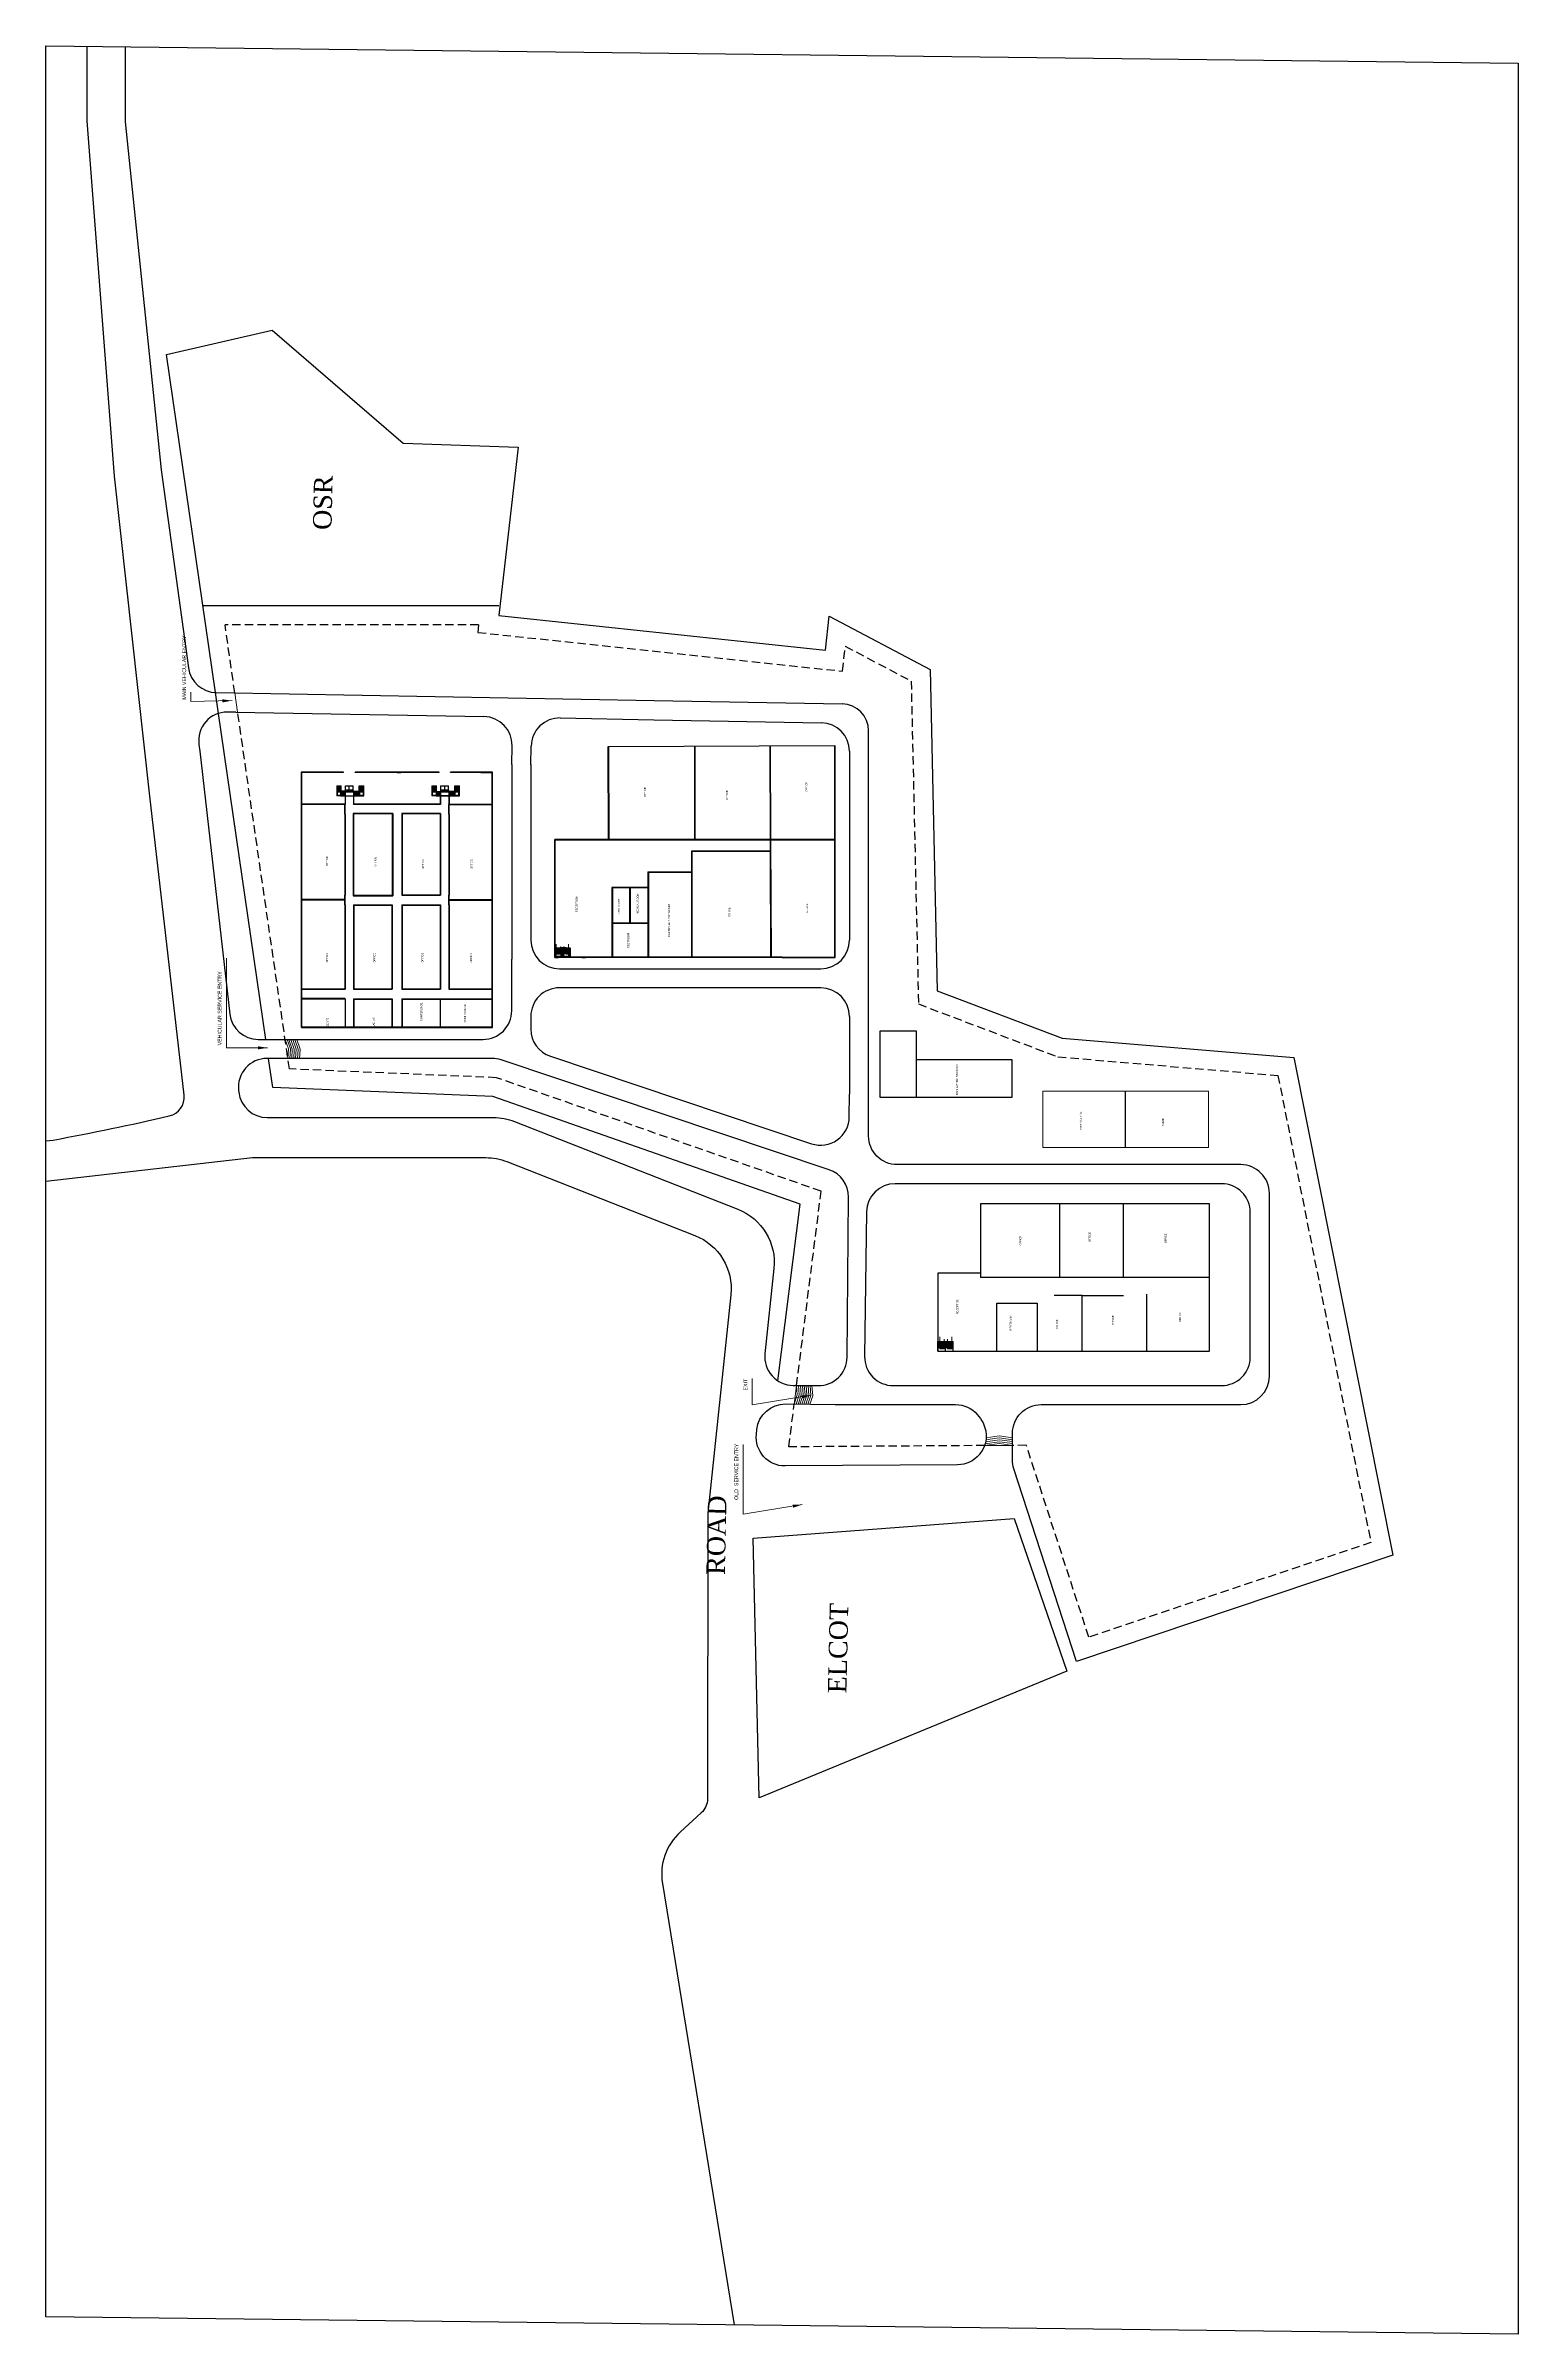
# Model space of a CAD drawing. Header units: metres. Extents: x -13 to 19722, y -15306 to 10704.
# Drawn here: x 18663 to 19435, y -11544 to -10344 of the extents above; entities that cross this region are included whole.
import ezdxf

# ---------------------------------------------------------------- set-up
doc = ezdxf.new("R2010")
doc.units = ezdxf.units.M
doc.header["$LTSCALE"] = 35
doc.header["$MEASUREMENT"] = 0
doc.linetypes.add('HIDDEN2', pattern=[0.1875, 0.125, -0.0625])
doc.layers.get('0').update_dxf_attribs({"linetype": 'CONTINUOUS'})
for name, color, linetype in [('brop', 252, 'CONTINUOUS'), ('hidden 1', 154, 'HIDDEN2'), ('text-1', 146, 'CONTINUOUS'), ('wall', 30, 'CONTINUOUS')]:
    doc.layers.add(name, color=color, linetype=linetype)
for name, color, linetype, lineweight in [('ELEVATION-1', 150, 'CONTINUOUS', 25), ('LEADER TEXT', 146, 'CONTINUOUS', 20), ('WALL-1', 30, 'CONTINUOUS', 30)]:
    doc.layers.add(name, color=color, linetype=linetype, lineweight=lineweight)
doc.styles.add('EURO', font='eurr____.ttf')
doc.styles.get("Standard").update_dxf_attribs({"font": 'times.ttf', "height": 8})
doc.dimstyles.new('Copy of S1', dxfattribs={"dimtxt": 6, "dimasz": 5, "dimexe": 4.001, "dimexo": 0.3, "dimgap": 2.5, "dimtad": 1, "dimdec": 0, "dimzin": 0, "dimdsep": 46, "dimlunit": 3, "dimtxsty": 'EURO', "dimblk": 'ARCHTICK', "dimcen": 0.09, "dimclrd": 166, "dimclre": 256, "dimclrt": 152, "dimadec": 0, "dimazin": 0, "dimtfac": 1, "dimtdec": 0, "dimtofl": 0, "dimtmove": 0, "dimatfit": 3, "dimfxl": 1, "dimfxlon": 1, "dimtolj": 1, "dimtzin": 0, "dimlwd": -1, "dimlwe": -1, "dimarcsym": 0})

# ---------------------------------------------------------------- blocks, each defined once
blk = doc.blocks.new('_ArchTick')
at = {"color": 0, "linetype": 'ByBlock', "const_width": 0.15}
blk.add_lwpolyline([(-0.5, -0.5), (0.5, 0.5)], dxfattribs=at)

msp = doc.modelspace()

# ---------------------------------------------------------------- linework, layer by layer
at = {"ltscale": 5}
for p, q in [((18753.9484, -10694.2283), (18752.36462, -10683.30944)), ((18932.05771, -10820.14036), (18932.05771, -10817.14036)), ((18932.28771, -10820.14036), (18932.28771, -10817.14036)), ((19100.51506, -10860.54246), (19119.50733, -10860.54246)), ((19100.51506, -10895.54246), (19100.51506, -10860.54246)), ((19119.50733, -10860.54246), (19119.50733, -10875.54246)), ((19119.50733, -10875.54246), (19169.50733, -10875.54246)), ((19119.50733, -10875.54246), (19119.50733, -10895.54246)), ((19169.50733, -10875.54246), (19169.50733, -10895.54246)), ((19169.50733, -10895.54246), (19100.51506, -10895.54246))]:
    msp.add_line(p, q, dxfattribs=at)
msp.add_lwpolyline([(18663.4324, -11534.42887), (18663.4324, -10344.38579), (19434.88406, -10353.53238), (19434.88406, -11543.57545)], close=True)
at = {"layer": 'brop'}
for p, q in [((18762.9685, -10693.51095), (18893.02393, -10695.90329)), ((18933.01717, -10696.63896), (18981.98146, -10697.53965)), ((18982.16339, -10687.5413), (19080.7656, -10689.30617)), ((18981.98443, -10697.5397), (19069.7835, -10699.1112)), ((18907.56494, -10720.99376), (18907.74552, -10711.17663)), ((18917.56325, -10721.17767), (18917.74383, -10711.36055)), ((19084.51506, -10714.1088), (19084.51506, -10813.04246)), ((18907.56409, -10721.08571), (18907.56409, -10823.04246)), ((18917.56409, -10721.08571), (18917.56409, -10813.04246)), ((18932.56409, -10828.04246), (19069.51506, -10828.04246)), ((19084.51506, -10853.04246), (19084.51506, -10893.7108))]:
    msp.add_line(p, q, dxfattribs=at)
for points in [[(18663.4324, -10918.27087), (18667.33273, -10917.82551, 0.0103628088), (18728.16322, -10905.17365, 0.3817505017), (18735.85992, -10894.29298), (18717.96474, -10737.5733), (18699.42917, -10570.00128), (18685.07167, -10383.7046), (18685.07167, -10344.87948)], [(18705.07167, -10344.87948), (18705.07167, -10384.25396), (18723.9296, -10566.65511), (18738.15744, -10670.36247, 0.3695858916), (18752.74237, -10683.32115), (18982.16538, -10687.54134)], [(18752.36462, -10683.30944), (18726.678, -10506.22141), (18782.06651, -10493.35912), (18850.61338, -10552.61607), (18911.00723, -10554.71692), (18900.85633, -10642.90116), (19071.95204, -10661.08867), (19073.85221, -10643.21317), (19126.71349, -10671.2139), (19130.49834, -10839.54988), (19195.948, -10864.35669), (19317.3594, -10874.63082), (19369.24238, -11135.35816), (19203.53472, -11190.97935), (19170.6576, -11090.08059, -0.078911646), (19169.91958, -11085.43343), (19169.91958, -11071.46268, -0.4142135624), (19184.91958, -11056.46268), (19289.50733, -11056.46268)], [(18762.9685, -10693.51095), (18758.53162, -10693.51095, 0.4547347458), (18743.67082, -10710.54974), (18744.15652, -10714.08999), (18759.8768, -10851.76272, 0.3812922388), (18774.77996, -10865.06099), (18892.56409, -10865.06099, 0.4142135624), (18907.56409, -10850.06099), (18907.56409, -10823.04246)], [(19304.50733, -11041.46268), (19304.50733, -10945.69862, 0.4142135624), (19289.50733, -10930.69862), (19109.51506, -10930.69862, -0.4142135624), (19094.51506, -10915.69862), (19094.51506, -10703.30393)], [(19069.51506, -10838.04246), (18932.56409, -10838.04246, 0.4142135624), (18917.56409, -10853.04246), (18917.56409, -10859.70355, 0.3224479561), (18927.80136, -10873.92735), (19064.6465, -10919.74898, 0.5095388273), (19084.40864, -10905.65878), (19084.51506, -10893.7108)], [(18897.24783, -10875.06099), (18779.3474, -10875.06099, 0.4479195234), (18764.44424, -10891.76272), (18764.55549, -10892.737, 0.3812922388), (18779.45865, -10906.03527), (18898.01619, -10906.03527, -0.0938106159), (18908.98057, -10908.11069), (19026.07153, -10954.08555, -0.3376147957), (19044.93958, -10985.17663), (19040.20281, -11029.80308, 0.4428702952), (19054.98542, -11046.38573), (19068.15353, -11046.50302, 0.4142135624), (19083.28654, -11031.63722), (19084.03403, -10947.71619, 0.3249079545), (19073.79736, -10933.35879), (18902.01057, -10875.83719)], [(18663.4324, -10939.40733), (18771.78251, -10927.03527), (18894.04117, -10927.03527, -0.0938106159), (18905.00554, -10929.11069), (19003.49962, -10967.78363, -0.3376147957), (19022.36766, -10998.87471), (19010.22575, -11113.26704), (19010.13365, -11262.98794, -0.2109139739), (19006.86701, -11270.37516), (18995.91192, -11280.35229, 0.2535249064), (18986.5004, -11307.34419), (19024.09586, -11538.70501)], [(19077.06031, -11056.46268), (19140.13881, -11056.46268, -0.216785949), (19151.44684, -11061.6073, -0.060231174), (19154.47013, -11066.05933, -0.2954602338), (19152.86933, -11082.28486, -0.0066854987), (19152.56219, -11082.65983, -0.2196109218), (19141.18258, -11088.0002), (19050.73666, -11088.58118, -0.4474623699), (19035.7241, -11071.99824), (19035.98826, -11069.50951, -0.3876473375), (19051.11746, -11056.09427), (19077.06031, -11056.46268, 0.007100116), (19077.48629, -11056.46268, -0.007100116)]]:
    msp.add_lwpolyline(points, format="xyb", dxfattribs=at)
msp.add_lwpolyline([(19279.50733, -10940.69862), (19108.49428, -10940.69862, 0.4100605699), (19093.49579, -10955.48563), (19092.41987, -11031.24969, 0.4183787864), (19107.41835, -11046.46268), (19279.50733, -11046.46268, 0.4142135624), (19294.50733, -11031.46268), (19294.50733, -10955.69862, 0.4142135624)], format="xyb", close=True, dxfattribs=at)
for centre, radius, start, end in [((18892.74806, -10710.90075, 0), 15, 358.94617556, 88.94617556), ((18932.74129, -10711.63642, 0), 15, 88.94617556, 178.94617556), ((19080.51506, -10703.30393), 14, 0, 88.97457988), ((19069.51506, -10714.1088), 15, 0, 88.97457988), ((18932.56409, -10813.04246), 15, 180, 270), ((19069.51506, -10813.04246), 15, 270, 0), ((19069.51506, -10853.04246), 15, 0, 90), ((18897.24783, -10890.06099), 15, 71.48724139, 90), ((19289.50733, -11041.46268), 15, 270, 0)]:
    msp.add_arc(centre, radius, start, end, dxfattribs=at)
at = {"layer": 'ELEVATION-1', "ltscale": 5}
for p, q in [((18820.45285, -10732.27005), (18824.45285, -10732.27005)), ((18820.45285, -10735.27005), (18820.45285, -10732.27005)), ((18822.45285, -10735.27005), (18822.45285, -10732.27005)), ((18824.45285, -10735.27005), (18824.45285, -10732.27005)), ((18870.45285, -10735.27005), (18870.45285, -10732.27005)), ((18870.45285, -10732.27005), (18874.45285, -10732.27005)), ((18872.45285, -10735.27005), (18872.45285, -10732.27005)), ((18874.45285, -10735.27005), (18874.45285, -10732.27005)), ((18817.89133, -10737.50005), (18815.89133, -10737.50005)), ((18824.91437, -10735.27005), (18816.12133, -10735.27005)), ((18817.89133, -10737.27005), (18816.12133, -10737.27005)), ((18817.89133, -10735.27005), (18817.89133, -10737.27005)), ((18817.89133, -10737.27005), (18820.29133, -10737.27005)), ((18817.89133, -10737.50005), (18830.14437, -10737.50005)), ((18820.45285, -10735.04005), (18818.12133, -10735.04005)), ((18818.19133, -10735.27005), (18818.19133, -10737.27005)), ((18818.49133, -10735.27005), (18818.49133, -10737.27005)), ((18818.79133, -10735.27005), (18818.79133, -10737.27005)), ((18819.09133, -10735.27005), (18819.09133, -10737.27005)), ((18819.39133, -10735.27005), (18819.39133, -10737.27005)), ((18819.69133, -10735.27005), (18819.69133, -10737.27005)), ((18819.99133, -10735.27005), (18819.99133, -10737.27005)), ((18820.29133, -10735.27005), (18820.29133, -10737.27005)), ((18820.29133, -10735.27005), (18824.61437, -10735.27005)), ((18820.45285, -10735.27005), (18822.45285, -10734.27005)), ((18820.45285, -10734.27005), (18824.45285, -10734.27005)), ((18822.45285, -10735.27005), (18820.45285, -10734.27005)), ((18822.45285, -10735.27005), (18824.45285, -10734.27005)), ((18824.45285, -10735.27005), (18822.45285, -10734.27005)), ((18824.91437, -10735.04005), (18824.45285, -10735.04005)), ((18824.61437, -10735.27005), (18824.61437, -10737.27005)), ((18824.61437, -10737.27005), (18829.91437, -10737.27005)), ((18824.91437, -10735.04005), (18827.68437, -10735.04005)), ((18824.91437, -10737.27005), (18824.91437, -10735.27005)), ((18824.91437, -10735.27005), (18827.91437, -10735.27005)), ((18825.21437, -10737.27005), (18825.21437, -10735.27005)), ((18825.51437, -10737.27005), (18825.51437, -10735.27005)), ((18825.81437, -10737.27005), (18825.81437, -10735.27005)), ((18826.11437, -10737.27005), (18826.11437, -10735.27005)), ((18826.41437, -10737.27005), (18826.41437, -10735.27005)), ((18826.71437, -10737.27005), (18826.71437, -10735.27005)), ((18827.01437, -10737.27005), (18827.01437, -10735.27005)), ((18827.31437, -10737.27005), (18827.31437, -10735.27005)), ((18827.61437, -10737.27005), (18827.61437, -10735.27005)), ((18827.91437, -10737.27005), (18827.91437, -10735.27005)), ((18829.91437, -10737.27005), (18827.91437, -10737.27005)), ((18867.89133, -10737.50005), (18865.66133, -10737.50005)), ((18874.91437, -10735.27005), (18865.89133, -10735.27005)), ((18867.89133, -10737.27005), (18865.89133, -10737.27005)), ((18867.89133, -10735.27005), (18867.89133, -10737.27005)), ((18867.89133, -10737.27005), (18879.91437, -10737.27005)), ((18867.89133, -10737.50005), (18870.06133, -10737.50005)), ((18868.19133, -10735.27005), (18868.19133, -10737.27005)), ((18868.49133, -10735.27005), (18868.49133, -10737.27005)), ((18868.79133, -10735.27005), (18868.79133, -10737.27005)), ((18869.09133, -10735.27005), (18869.09133, -10737.27005)), ((18869.39133, -10735.27005), (18869.39133, -10737.27005)), ((18869.62133, -10735.27005), (18869.62133, -10737.27005)), ((18869.69133, -10735.27005), (18869.69133, -10737.27005)), ((18869.99133, -10735.27005), (18869.99133, -10737.27005)), ((18870.29133, -10735.27005), (18870.29133, -10737.27005)), ((18870.29133, -10735.27005), (18874.61437, -10735.27005)), ((18870.29133, -10737.50005), (18874.61437, -10737.50005)), ((18870.45285, -10734.27005), (18874.45285, -10734.27005)), ((18872.45285, -10735.27005), (18870.45285, -10734.27005)), ((18870.45285, -10735.27005), (18872.45285, -10734.27005)), ((18873.45285, -10734.77005), (18872.45285, -10734.27005)), ((18872.45285, -10735.27005), (18874.45285, -10734.27005)), ((18874.45285, -10735.27005), (18873.45285, -10734.77005)), ((18874.91437, -10735.04005), (18874.45285, -10735.04005)), ((18874.61437, -10735.27005), (18874.61437, -10737.27005)), ((18874.84437, -10737.50005), (18880.14437, -10737.50005)), ((18874.91437, -10735.04005), (18877.68437, -10735.04005)), ((18874.91437, -10737.27005), (18874.91437, -10735.27005)), ((18874.91437, -10735.27005), (18877.91437, -10735.27005)), ((18875.21437, -10737.27005), (18875.21437, -10735.27005)), ((18875.51437, -10737.27005), (18875.51437, -10735.27005)), ((18875.81437, -10737.27005), (18875.81437, -10735.27005)), ((18876.11437, -10737.27005), (18876.11437, -10735.27005)), ((18876.41437, -10737.27005), (18876.41437, -10735.27005)), ((18876.71437, -10737.27005), (18876.71437, -10735.27005)), ((18877.01437, -10737.27005), (18877.01437, -10735.27005)), ((18877.31437, -10737.27005), (18877.31437, -10735.27005)), ((18877.61437, -10737.27005), (18877.61437, -10735.27005)), ((18877.91437, -10737.27005), (18877.91437, -10735.27005)), ((18879.91437, -10737.27005), (18877.91437, -10737.27005)), ((18932.05771, -10817.14036), (18934.05771, -10817.14036)), ((18932.05771, -10817.44036), (18934.05771, -10817.44036)), ((18932.05771, -10817.74036), (18934.05771, -10817.74036)), ((18932.05771, -10818.04036), (18934.05771, -10818.04036)), ((18932.05771, -10818.34036), (18934.05771, -10818.34036)), ((18932.05771, -10818.64036), (18934.05771, -10818.64036)), ((18932.05771, -10818.94036), (18934.05771, -10818.94036)), ((18932.05771, -10819.24036), (18934.05771, -10819.24036)), ((18932.05771, -10819.54036), (18934.05771, -10819.54036)), ((18932.05771, -10819.84036), (18934.05771, -10819.84036)), ((18932.05771, -10820.14036), (18934.05771, -10820.14036)), ((18936.05771, -10817.14036), (18934.05771, -10817.14036)), ((18936.05771, -10817.44036), (18934.05771, -10817.44036)), ((18936.05771, -10817.74036), (18934.05771, -10817.74036)), ((18936.05771, -10818.04036), (18934.05771, -10818.04036)), ((18936.05771, -10818.34036), (18934.05771, -10818.34036)), ((18936.05771, -10818.64036), (18934.05771, -10818.64036)), ((18936.05771, -10818.94036), (18934.05771, -10818.94036)), ((18936.05771, -10819.24036), (18934.05771, -10819.24036)), ((18936.05771, -10819.54036), (18934.05771, -10819.54036)), ((18936.05771, -10819.84036), (18934.05771, -10819.84036)), ((18936.05771, -10820.14036), (18934.05771, -10820.14036))]:
    msp.add_line(p, q, dxfattribs=at)
at = {"layer": 'hidden 1'}
msp.add_line((18890.21475, -10647.90116), (18757.3333, -10647.90116), dxfattribs=at)
for points in [[(18762.49875, -10683.51264), (18757.3333, -10647.90116)], [(18890.21475, -10647.90116), (18889.76839, -10651.77885), (19080.83897, -10672.08969), (19082.23369, -10658.96915), (19116.8479, -10677.30437), (19120.65235, -10846.51224), (19193.71141, -10874.20317), (19309.01995, -10883.96086), (19357.71709, -11128.67842), (19209.91706, -11178.28876), (19177.1634, -11077.76887), (19169.91958, -11077.8154)], [(19056.7997, -11046.40189), (19069.68201, -10944.64164), (18899.5723, -10885.11735), (18791.08192, -10880.57005), (18763.949, -10693.51095)], [(19155.29067, -11077.90937), (19052.72762, -11078.56819), (19055.5647, -11056.15742)]]:
    msp.add_lwpolyline(points, dxfattribs=at)
at = {"layer": 'LEADER TEXT', "ltscale": 5}
for p, q in [((18763.949, -10693.51095), (18762.49875, -10683.51264)), ((18930.84588, -10815.09156), (18930.84588, -10821.4134)), ((18933.25295, -10816.4318), (18933.11341, -10816.92124)), ((18933.25295, -10816.4318), (18933.25295, -10817.19129)), ((18933.25295, -10816.4318), (18933.40268, -10816.86583)), ((18934.86247, -10816.4318), (18934.71274, -10816.86583)), ((18934.86247, -10816.4318), (18935.00201, -10816.92124)), ((18934.86247, -10816.4318), (18934.86247, -10817.19129)), ((18937.26954, -10815.09156), (18937.26954, -10821.4134)), ((18930.84588, -10821.4134), (18933.25295, -10821.4134)), ((18933.25295, -10821.4134), (18933.25295, -10816.77306)), ((18934.86247, -10821.4134), (18934.86247, -10816.77306)), ((18937.26954, -10821.4134), (18934.86247, -10821.4134)), ((18790.56841, -10870.06343), (18788.83234, -10865.06099)), ((18791.5846, -10870.09259), (18789.84854, -10865.09014)), ((18790.28259, -10875.0593), (18790.56841, -10870.06343)), ((18792.59822, -10870.11428), (18790.86215, -10865.11184)), ((18791.29535, -10875.09596), (18791.58202, -10870.08513)), ((18793.61316, -10870.14516), (18791.87709, -10865.14272)), ((18792.30981, -10875.10269), (18792.59563, -10870.10683)), ((18794.62633, -10870.1638), (18792.89026, -10865.16135)), ((18793.32343, -10875.12439), (18793.60924, -10870.12853)), ((18795.63905, -10870.17938), (18793.90298, -10865.17693)), ((18794.33704, -10875.14609), (18794.62285, -10870.15022)), ((18796.65267, -10870.20107), (18794.9166, -10865.19863)), ((18795.35065, -10875.16778), (18795.63647, -10870.17192)), ((18796.36426, -10875.18948), (18796.65008, -10870.19362)), ((19185.78626, -10921.73177), (19185.78626, -10892.21929)), ((19272.61777, -10892.21929), (19185.78626, -10892.21929)), ((19272.61777, -10921.73177), (19272.61777, -10892.21929)), ((19185.78626, -10921.73177), (19272.61777, -10921.73177)), ((19131.78883, -11020.86913), (19131.78883, -11027.19097)), ((19131.78883, -11027.19097), (19134.1959, -11027.19097)), ((19134.1959, -11022.20936), (19134.05636, -11022.69881)), ((19134.1959, -11022.20936), (19134.1959, -11022.96886)), ((19134.1959, -11022.20936), (19134.34563, -11022.6434)), ((19134.1959, -11027.19097), (19134.1959, -11022.55063)), ((19135.80542, -11022.20936), (19135.65569, -11022.6434)), ((19135.80542, -11022.20936), (19135.94496, -11022.69881)), ((19135.80542, -11022.20936), (19135.80542, -11022.96886)), ((19135.80542, -11027.19097), (19135.80542, -11022.55063)), ((19138.21249, -11027.19097), (19135.80542, -11027.19097)), ((19138.21249, -11020.86913), (19138.21249, -11027.19097)), ((19055.5647, -11056.15742), (19056.7997, -11046.40189)), ((19057.18871, -11051.29129), (19055.5647, -11056.15742)), ((19058.19522, -11051.30292), (19056.57087, -11056.17171)), ((19057.18871, -11051.29129), (19056.7997, -11046.40189)), ((19059.20173, -11051.31454), (19057.57705, -11056.186)), ((19058.19522, -11051.30292), (19057.80655, -11046.41086)), ((19060.20824, -11051.32617), (19058.58322, -11056.20029)), ((19059.20173, -11051.31454), (19058.81339, -11046.41983)), ((19061.21475, -11051.3378), (19059.58939, -11056.21458)), ((19060.20824, -11051.32617), (19059.82024, -11046.4288)), ((19062.22765, -11051.46135), (19060.6385, -11056.22948)), ((19061.21475, -11051.3378), (19060.82708, -11046.43777)), ((19063.24054, -11051.5849), (19061.68761, -11056.24437)), ((19062.22765, -11051.46135), (19061.83091, -11046.44671)), ((19064.25344, -11051.70845), (19062.73673, -11056.25927)), ((19063.24054, -11051.5849), (19062.83475, -11046.45565)), ((19065.26634, -11051.83201), (19063.78584, -11056.27417)), ((19064.25344, -11051.70845), (19063.83858, -11046.46459)), ((19065.26634, -11051.83201), (19064.84241, -11046.47353)), ((19155.29067, -11077.90937), (19163.03901, -11076.85958)), ((19155.29067, -11077.90937), (19169.91958, -11077.8154)), ((19155.60389, -11076.90734), (19163.03259, -11075.8596)), ((19155.84225, -11075.90579), (19163.02616, -11074.85962)), ((19156.00943, -11074.90469), (19163.0009, -11073.85976)), ((19156.10793, -11073.90404), (19163.01331, -11072.85966)), ((19169.88147, -11074.81559), (19163.0009, -11073.85976)), ((19169.89388, -11073.81549), (19163.01331, -11072.85966)), ((19169.90673, -11075.81545), (19163.02616, -11074.85962)), ((19169.91315, -11076.81542), (19163.03259, -11075.8596)), ((19169.91958, -11077.8154), (19163.03901, -11076.85958))]:
    msp.add_line(p, q, dxfattribs=at)
at = {"layer": 'wall'}
msp.add_line((18900.85633, -10637.90116), (18745.77815, -10637.90116), dxfattribs=at)
at = {"layer": 'wall', "ltscale": 5}
for p, q in [((18958.14973, -10711.52935), (19076.8121, -10711.0771)), ((18958.33591, -10760.37873), (18958.14973, -10711.52935)), ((18958.56591, -10760.37873), (18958.37973, -10711.52848)), ((19003.4349, -10760.37873), (19003.4349, -10711.35676)), ((19003.6649, -10760.37873), (19003.6649, -10711.35676)), ((19043.11025, -10760.37873), (19042.92284, -10711.20626)), ((19043.34025, -10760.37873), (19043.15283, -10711.20538)), ((19076.8121, -10760.37873), (19076.8121, -10711.0771)), ((19077.0421, -10822.14036), (19077.0421, -10711.0771)), ((18797.22285, -10725.04005), (18797.22285, -10858.77005)), ((18819.45285, -10725.04005), (18797.22285, -10725.04005)), ((18797.45285, -10725.27005), (18797.45285, -10858.77005)), ((18819.45285, -10725.27005), (18797.45285, -10725.27005)), ((18815.89133, -10732.27005), (18818.12133, -10732.27005)), ((18815.89133, -10732.27005), (18815.89133, -10737.50005)), ((18816.12133, -10732.27005), (18816.12133, -10737.27005)), ((18816.12133, -10732.57005), (18817.89133, -10732.57005)), ((18817.89133, -10735.27005), (18817.89133, -10732.27005)), ((18818.12133, -10735.04005), (18818.12133, -10732.27005)), ((18819.45285, -10725.27005), (18819.45285, -10725.04005)), ((18847.45285, -10725.04005), (18825.45285, -10725.04005)), ((18825.45285, -10725.27005), (18825.45285, -10725.04005)), ((18847.45285, -10725.27005), (18825.45285, -10725.27005)), ((18827.68437, -10732.27005), (18830.14437, -10732.27005)), ((18827.68437, -10735.04005), (18827.68437, -10732.27005)), ((18827.91437, -10735.27005), (18827.91437, -10732.27005)), ((18827.91437, -10732.57005), (18829.91437, -10732.57005)), ((18829.91437, -10737.27005), (18829.91437, -10732.27005)), ((18830.14437, -10737.50005), (18830.14437, -10732.27005)), ((18847.45285, -10725.27005), (18845.45285, -10725.27005)), ((18869.45285, -10725.04005), (18847.45285, -10725.04005)), ((18869.45285, -10725.27005), (18847.45285, -10725.27005)), ((18847.45285, -10725.27005), (18849.45285, -10725.27005)), ((18865.66133, -10732.27005), (18868.12133, -10732.27005)), ((18865.66133, -10732.27005), (18865.66133, -10737.50005)), ((18865.89133, -10732.27005), (18865.89133, -10737.27005)), ((18865.89133, -10732.57005), (18867.89133, -10732.57005)), ((18867.89133, -10735.27005), (18867.89133, -10732.27005)), ((18868.12133, -10735.04005), (18868.12133, -10732.27005)), ((18869.45285, -10725.27005), (18869.45285, -10725.04005)), ((18897.45285, -10725.04005), (18875.45285, -10725.04005)), ((18875.45285, -10725.27005), (18875.45285, -10725.04005)), ((18897.22285, -10725.27005), (18875.45285, -10725.27005)), ((18877.68437, -10732.27005), (18880.14437, -10732.27005)), ((18877.68437, -10735.27005), (18877.68437, -10732.27005)), ((18877.91437, -10735.27005), (18877.91437, -10732.27005)), ((18877.91437, -10732.57005), (18879.91437, -10732.57005)), ((18879.91437, -10737.27005), (18879.91437, -10732.27005)), ((18880.14437, -10737.50005), (18880.14437, -10732.27005)), ((18891.45285, -10725.04005), (18897.45285, -10725.04005)), ((18891.45285, -10725.27005), (18897.22285, -10725.27005)), ((18897.22285, -10741.76062), (18897.22285, -10725.27005)), ((18897.45285, -10858.77005), (18897.45285, -10725.04005)), ((18820.29133, -10741.77054), (18797.45285, -10741.77054)), ((18820.06133, -10742.00054), (18797.45285, -10742.00054)), ((18816.12133, -10732.87005), (18817.89133, -10732.87005)), ((18816.12133, -10733.17005), (18817.89133, -10733.17005)), ((18816.12133, -10733.47005), (18817.89133, -10733.47005)), ((18816.12133, -10733.77005), (18817.89133, -10733.77005)), ((18816.12133, -10734.07005), (18817.89133, -10734.07005)), ((18816.12133, -10734.37005), (18817.89133, -10734.37005)), ((18816.12133, -10734.67005), (18817.89133, -10734.67005)), ((18816.12133, -10734.97005), (18817.89133, -10734.97005)), ((18816.12133, -10735.27005), (18817.89133, -10735.27005)), ((18820.06133, -10747.00054), (18820.06133, -10742.00054)), ((18820.29133, -10737.50005), (18820.29133, -10742.00054)), ((18820.29133, -10747.00054), (18820.29133, -10742.00054)), ((18870.06133, -10741.6563), (18824.61385, -10741.76062)), ((18824.61437, -10737.50005), (18824.61437, -10741.99062)), ((18870.29133, -10741.88577), (18824.61437, -10741.99062)), ((18827.91437, -10732.87005), (18829.91437, -10732.87005)), ((18827.91437, -10733.17005), (18829.91437, -10733.17005)), ((18827.91437, -10733.47005), (18829.91437, -10733.47005)), ((18827.91437, -10733.77005), (18829.91437, -10733.77005)), ((18827.91437, -10734.07005), (18829.91437, -10734.07005)), ((18827.91437, -10734.37005), (18829.91437, -10734.37005)), ((18827.91437, -10734.67005), (18829.91437, -10734.67005)), ((18827.91437, -10734.97005), (18829.91437, -10734.97005)), ((18827.91437, -10735.27005), (18829.91437, -10735.27005)), ((18865.89133, -10732.87005), (18867.89133, -10732.87005)), ((18865.89133, -10733.17005), (18867.89133, -10733.17005)), ((18865.89133, -10733.47005), (18867.89133, -10733.47005)), ((18865.89133, -10733.77005), (18867.89133, -10733.77005)), ((18865.89133, -10734.07005), (18867.89133, -10734.07005)), ((18865.89133, -10734.37005), (18867.89133, -10734.37005)), ((18865.89133, -10734.67005), (18867.89133, -10734.67005)), ((18865.89133, -10734.97005), (18867.89133, -10734.97005)), ((18865.89133, -10735.27005), (18867.89133, -10735.27005)), ((18870.06133, -10737.50005), (18870.06133, -10741.6563)), ((18870.29133, -10737.50005), (18870.29133, -10741.88577)), ((18874.61437, -10737.50005), (18874.61437, -10741.99062)), ((18874.61437, -10746.99062), (18874.61437, -10741.99062)), ((18874.84437, -10737.50005), (18874.84437, -10741.76062)), ((18874.84437, -10741.76062), (18897.22285, -10741.76062)), ((18874.84437, -10741.99062), (18897.22285, -10741.99062)), ((18874.84437, -10746.99062), (18874.84437, -10741.99062)), ((18877.91437, -10732.87005), (18879.91437, -10732.87005)), ((18877.91437, -10733.17005), (18879.91437, -10733.17005)), ((18877.91437, -10733.47005), (18879.91437, -10733.47005)), ((18877.91437, -10733.77005), (18879.91437, -10733.77005)), ((18877.91437, -10734.07005), (18879.91437, -10734.07005)), ((18877.91437, -10734.37005), (18879.91437, -10734.37005)), ((18877.91437, -10734.67005), (18879.91437, -10734.67005)), ((18877.91437, -10734.97005), (18879.91437, -10734.97005)), ((18877.91437, -10735.27005), (18879.91437, -10735.27005)), ((18897.22285, -10791.79005), (18897.22285, -10741.99062)), ((18820.06133, -10747.00054), (18820.06133, -10789.52005)), ((18820.29133, -10747.00054), (18820.29133, -10789.52005)), ((18845.18285, -10746.71342), (18824.39585, -10746.76114)), ((18824.39585, -10746.76114), (18824.39585, -10789.75005)), ((18844.95285, -10746.94395), (18824.62585, -10746.99061)), ((18824.62585, -10746.99061), (18824.62585, -10789.52005)), ((18844.95285, -10746.94395), (18844.95285, -10789.52005)), ((18845.18285, -10746.71342), (18845.18285, -10789.75005)), ((18870.30228, -10746.65576), (18849.95232, -10746.70247)), ((18849.95285, -10746.70247), (18849.95285, -10789.52005)), ((18870.07281, -10746.88629), (18850.18285, -10746.93194)), ((18850.18285, -10746.93247), (18850.18285, -10789.29005)), ((18870.07281, -10746.88576), (18870.07281, -10789.29005)), ((18870.30281, -10746.65576), (18870.30281, -10789.52005)), ((18874.61437, -10746.99062), (18874.61437, -10789.52005)), ((18874.84437, -10746.99062), (18874.84437, -10789.52005)), ((18930.05771, -10822.14036), (18930.05771, -10760.37873)), ((18958.33679, -10760.37873), (18930.05771, -10760.37873)), ((18930.28771, -10821.91036), (18930.28771, -10760.60873)), ((18958.33679, -10760.60873), (18930.28771, -10760.60873)), ((19043.11112, -10760.60873), (18958.33679, -10760.60873)), ((19003.4349, -10760.37873), (18958.56591, -10760.37873)), ((19043.13399, -10766.37873), (19001.70013, -10766.37873)), ((19001.70013, -10766.37873), (19001.70013, -10777.19387)), ((19043.13399, -10766.60873), (19001.93013, -10766.60873)), ((19001.93013, -10766.60873), (19001.93013, -10821.91036)), ((19043.11025, -10760.37873), (19003.6649, -10760.37873)), ((19043.13311, -10766.37873), (19043.11112, -10760.60873)), ((19043.34476, -10821.91036), (19043.13399, -10766.60873)), ((19076.8121, -10760.37873), (19043.34025, -10760.37873)), ((19043.57476, -10821.90948), (19043.34112, -10760.60785)), ((19076.8121, -10760.60873), (19043.34112, -10760.60873)), ((19076.8121, -10821.91036), (19076.8121, -10760.60873)), ((18978.89912, -10777.19387), (18978.89912, -10785.43737)), ((18978.89912, -10777.19387), (19001.70013, -10777.19387)), ((18979.12912, -10777.42387), (18979.12912, -10821.91036)), ((18979.12912, -10777.42387), (19001.70013, -10777.42387)), ((19001.70013, -10777.42387), (19001.70013, -10821.91036)), ((18820.29133, -10791.79005), (18797.45285, -10791.79005)), ((18820.29133, -10792.02005), (18797.45285, -10792.02005)), ((18820.06133, -10794.52005), (18820.06133, -10789.52005)), ((18820.29133, -10794.52005), (18820.29133, -10789.52005)), ((18824.39585, -10789.75005), (18845.18285, -10789.75005)), ((18824.62585, -10789.52005), (18844.95285, -10789.52005)), ((18849.95285, -10789.52005), (18870.30281, -10789.52005)), ((18850.18285, -10789.29005), (18870.07281, -10789.29005)), ((18874.61437, -10794.52005), (18874.61437, -10789.52005)), ((18874.61437, -10791.79005), (18897.22285, -10791.79005)), ((18874.61437, -10792.02005), (18897.22285, -10792.02005)), ((18874.84437, -10794.52005), (18874.84437, -10789.52005)), ((18897.22285, -10838.54005), (18897.22285, -10792.02005)), ((18960.04447, -10785.43737), (18960.04447, -10821.91036)), ((18978.89912, -10785.43737), (18960.04447, -10785.43737)), ((18960.27447, -10785.66737), (18960.27447, -10803.90386)), ((18969.4718, -10785.66737), (18960.27447, -10785.66737)), ((18969.4718, -10803.90386), (18969.4718, -10785.66737)), ((18978.89912, -10785.66737), (18969.7018, -10785.66737)), ((18969.7018, -10803.90386), (18969.7018, -10785.66737)), ((18978.89912, -10785.66737), (18978.89912, -10803.90386)), ((18820.06133, -10794.52005), (18820.06133, -10838.77005)), ((18820.29133, -10794.52005), (18820.29133, -10838.77005)), ((18824.62585, -10794.52005), (18844.95285, -10794.52005)), ((18824.62585, -10794.52005), (18824.62585, -10838.77005)), ((18824.85585, -10794.75005), (18844.95285, -10794.75005)), ((18824.85585, -10794.75005), (18824.85585, -10838.54005)), ((18844.72285, -10794.52005), (18844.72285, -10838.77005)), ((18844.95285, -10794.52005), (18844.95285, -10838.77005)), ((18849.95285, -10794.52005), (18849.95285, -10838.77005)), ((18849.95285, -10794.52005), (18870.30281, -10794.52005)), ((18849.95285, -10794.75005), (18870.30281, -10794.75005)), ((18850.18285, -10794.52005), (18850.18285, -10838.77005)), ((18870.07281, -10794.52005), (18870.07281, -10838.77005)), ((18870.30281, -10794.52005), (18870.30281, -10838.77005)), ((18874.61437, -10794.52005), (18874.61437, -10838.77005)), ((18874.84437, -10794.52005), (18874.84437, -10838.77005)), ((18960.27447, -10803.90386), (18978.89912, -10803.90386)), ((18960.27447, -10804.13386), (18960.27447, -10821.91036)), ((18960.27447, -10804.13386), (18978.89912, -10804.13386)), ((18978.89912, -10804.13386), (18978.89912, -10821.91036)), ((18962.45248, -10822.14036), (18930.05771, -10822.14036)), ((18930.05771, -10822.14036), (18932.05771, -10822.14036)), ((18930.28771, -10817.14036), (18932.05771, -10817.14036)), ((18930.28771, -10817.44036), (18932.05771, -10817.44036)), ((18930.28771, -10817.74036), (18932.05771, -10817.74036)), ((18930.28771, -10818.04036), (18932.05771, -10818.04036)), ((18930.28771, -10818.34036), (18932.05771, -10818.34036)), ((18930.28771, -10818.64036), (18932.05771, -10818.64036)), ((18930.28771, -10818.94036), (18932.05771, -10818.94036)), ((18930.28771, -10819.24036), (18932.05771, -10819.24036)), ((18930.28771, -10819.54036), (18932.05771, -10819.54036)), ((18930.28771, -10819.84036), (18932.05771, -10819.84036)), ((18930.28771, -10820.14036), (18932.05771, -10820.14036)), ((18934.05771, -10821.91036), (18930.28771, -10821.91036)), ((18934.05771, -10821.91036), (18934.05771, -10817.14036)), ((18934.28771, -10821.91036), (18934.28771, -10817.14036)), ((18938.05771, -10821.91036), (18934.28771, -10821.91036)), ((18936.05771, -10820.14036), (18936.05771, -10817.14036)), ((18936.05771, -10817.14036), (18938.05771, -10817.14036)), ((18936.05771, -10817.44036), (18938.05771, -10817.44036)), ((18936.05771, -10817.74036), (18938.05771, -10817.74036)), ((18936.05771, -10818.04036), (18938.05771, -10818.04036)), ((18936.05771, -10818.34036), (18938.05771, -10818.34036)), ((18936.05771, -10818.64036), (18938.05771, -10818.64036)), ((18936.05771, -10818.94036), (18938.05771, -10818.94036)), ((18936.05771, -10819.24036), (18938.05771, -10819.24036)), ((18936.05771, -10819.54036), (18938.05771, -10819.54036)), ((18936.05771, -10819.84036), (18938.05771, -10819.84036)), ((18936.05771, -10820.14036), (18938.05771, -10820.14036)), ((18936.28771, -10820.14036), (18936.28771, -10817.14036)), ((18938.05771, -10821.91036), (18938.05771, -10817.14036)), ((18938.28771, -10821.91036), (18938.28771, -10817.14036)), ((18960.04447, -10821.91036), (18938.28771, -10821.91036)), ((18944.2551, -10822.14036), (18946.2551, -10822.14036)), ((18962.45248, -10821.91036), (18960.27447, -10821.91036)), ((18978.89912, -10821.91036), (18962.45248, -10821.91036)), ((19049.33083, -10822.14036), (18962.45248, -10822.14036)), ((19001.70013, -10821.91036), (18979.12912, -10821.91036)), ((19043.34476, -10821.91036), (19001.93013, -10821.91036)), ((19043.34476, -10821.91036), (19043.34112, -10821.91036)), ((19049.33083, -10821.91036), (19043.57476, -10821.91036)), ((19049.33083, -10821.91036), (19076.8121, -10821.91036)), ((19049.33083, -10822.14036), (19077.0421, -10822.14036)), ((18797.45285, -10838.54005), (18820.29133, -10838.54005)), ((18797.45285, -10838.77005), (18820.29133, -10838.77005)), ((18824.62585, -10838.77005), (18844.95285, -10838.77005)), ((18824.85585, -10838.54005), (18844.95285, -10838.54005)), ((18849.95285, -10838.54005), (18870.30281, -10838.54005)), ((18849.95285, -10838.77005), (18870.30281, -10838.77005)), ((18874.61437, -10838.54005), (18897.22285, -10838.54005)), ((18874.61437, -10838.77005), (18897.22285, -10838.77005)), ((18897.22285, -10843.77005), (18897.22285, -10838.77005)), ((18797.45285, -10843.54005), (18820.29133, -10843.54005)), ((18797.45285, -10843.77005), (18820.29133, -10843.77005)), ((18820.29133, -10843.77005), (18820.29133, -10858.77005)), ((18824.62585, -10843.77005), (18844.95285, -10843.77005)), ((18824.62585, -10843.77005), (18824.62585, -10858.77005)), ((18824.85585, -10844.00005), (18844.72285, -10844.00005)), ((18824.85585, -10844.00005), (18824.85585, -10858.77005)), ((18844.72285, -10844.00005), (18844.72285, -10858.54005)), ((18844.95285, -10843.77005), (18844.95285, -10858.54005)), ((18849.95285, -10843.77005), (18870.30281, -10843.77005)), ((18849.95285, -10843.77005), (18849.95285, -10858.54005)), ((18850.18285, -10844.00005), (18870.30281, -10844.00005)), ((18850.18285, -10844.00005), (18850.18285, -10858.54005)), ((18870.30281, -10843.77005), (18897.22285, -10843.77005)), ((18870.30281, -10844.00005), (18897.22285, -10844.00005)), ((18870.30281, -10858.54005), (18870.30281, -10844.00005)), ((18897.22285, -10858.54005), (18897.22285, -10844.00005)), ((18897.45285, -10858.77005), (18897.45285, -10843.77005)), ((18797.45285, -10858.54005), (18844.72285, -10858.54005)), ((18797.45285, -10858.77005), (18897.45285, -10858.77005)), ((18844.95285, -10858.54005), (18849.95285, -10858.54005)), ((18850.18285, -10858.54005), (18897.22285, -10858.54005))]:
    msp.add_line(p, q, dxfattribs=at)
at = {"layer": 'wall'}
for points in [[(18778.72769, -10865.06099), (18753.9484, -10694.2283)], [(19047.02226, -11044.01338), (19058.74545, -10951.40929), (18897.67051, -10895.04642), (18782.37612, -10890.21393), (18780.17819, -10875.06099)], [(19037.12221, -11262.52182), (19034.01379, -11126.42143), (19170.77448, -11116.16397), (19198.37776, -11196.17721), (19037.12221, -11262.52182)]]:
    msp.add_lwpolyline(points, dxfattribs=at)
at = {"layer": 'WALL-1', "ltscale": 5}
for p, q in [((19229.20202, -10921.73177), (19229.20202, -10892.21929)), ((19273.20884, -10951.23386), (19153.15594, -10951.23386)), ((19153.15594, -10951.23386), (19153.15594, -10989.75274)), ((19194.79935, -10989.75274), (19194.79935, -10951.23386)), ((19227.91254, -10951.23386), (19227.91254, -10989.75274)), ((19273.20884, -11028.27162), (19273.20884, -10951.23386)), ((19153.15594, -10987.54063), (19130.88437, -10987.54063)), ((19130.88437, -10987.54063), (19130.88437, -11028.43676)), ((19273.20884, -10989.75274), (19153.15594, -10989.75274)), ((19161.69754, -11028.43676), (19161.69754, -11003.20131)), ((19161.69754, -11003.20131), (19182.83367, -11003.20131)), ((19182.83367, -11003.20131), (19182.83367, -11028.43676)), ((19206.50759, -10999.30499), (19191.76527, -10999.30499)), ((19206.50759, -11028.43676), (19206.50759, -10999.30499)), ((19206.50759, -10999.30499), (19228.12669, -10999.30499)), ((19240.23338, -11028.43676), (19240.23338, -10998.63182)), ((19130.88437, -11023.43676), (19134.88437, -11023.43676)), ((19130.88437, -11028.43676), (19130.88437, -11023.43676)), ((19130.88437, -11023.73676), (19134.88437, -11023.73676)), ((19130.88437, -11024.03676), (19134.88437, -11024.03676)), ((19130.88437, -11024.33676), (19134.88437, -11024.33676)), ((19130.88437, -11024.63676), (19134.88437, -11024.63676)), ((19130.88437, -11024.93676), (19134.88437, -11024.93676)), ((19130.88437, -11025.23676), (19134.88437, -11025.23676)), ((19130.88437, -11025.53676), (19134.88437, -11025.53676)), ((19130.88437, -11025.83676), (19134.88437, -11025.83676)), ((19130.88437, -11026.13676), (19134.88437, -11026.13676)), ((19130.88437, -11026.43676), (19134.88437, -11026.43676)), ((19130.88437, -11028.43676), (19273.20884, -11028.43676)), ((19130.88437, -11028.43676), (19132.88437, -11028.43676)), ((19132.88437, -11026.43676), (19132.88437, -11023.43676)), ((19134.88437, -11028.43676), (19134.88437, -11023.43676)), ((19134.88437, -11023.43676), (19138.88437, -11023.43676)), ((19134.88437, -11023.73676), (19138.88437, -11023.73676)), ((19134.88437, -11024.03676), (19138.88437, -11024.03676)), ((19134.88437, -11024.33676), (19138.88437, -11024.33676)), ((19134.88437, -11024.63676), (19138.88437, -11024.63676)), ((19134.88437, -11024.93676), (19138.88437, -11024.93676)), ((19134.88437, -11025.23676), (19138.88437, -11025.23676)), ((19134.88437, -11025.53676), (19138.88437, -11025.53676)), ((19134.88437, -11025.83676), (19138.88437, -11025.83676)), ((19134.88437, -11026.13676), (19138.88437, -11026.13676)), ((19134.88437, -11026.43676), (19138.88437, -11026.43676)), ((19136.88437, -11026.43676), (19136.88437, -11023.43676)), ((19138.88437, -11028.43676), (19138.88437, -11023.43676))]:
    msp.add_line(p, q, dxfattribs=at)

# ---------------------------------------------------------------- texts
for s, p in [('OSR', (18813.08735, -10598.17608)), ('ROAD', (19019.19472, -11145.76344)), ('ELCOT', (19082.87642, -11207.78936))]:
    msp.add_text(s, height=9.724925, rotation=88.72790625).set_placement(p)
at = {"layer": 'LEADER TEXT', "color": 152, "ltscale": 5, "char_height": 2, "attachment_point": 7, "rotation": 90, "style": 'EURO'}
for s, insert in [('\\A1;\\PMAIN VEHICULAR ENTRY', (18737.00733, -10687.04246)), ('\\A1; VEHICULAR SERVICE ENTRY', (18755.58428, -10868.96644)), ('EXIT', (19031.00733, -11049.04246)), ('OLD  SERVICE ENTRY', (19026.25444, -11106.3618))]:
    msp.add_mtext(s, dxfattribs=dict(at, insert=insert))
at = {"layer": 'text-1', "ltscale": 5, "style": 'EURO'}
for s, p in [('OFFICE', (19062.4608, -10735.25402)), ('OFFICE', (18977.84478, -10738.03942)), ('OFFICE', (19020.81855, -10739.62573)), ('OFFICE', (18811.25603, -10774.19558)), ('OFFICE', (18836.53731, -10774.40898)), ('OFFICE', (18887.0351, -10775.74465)), ('RECEPTION\\', (18942.04982, -10798.43025)), ('CHILDCARE', (18964.17897, -10799.16752)), ('MEDICAL ROOM', (18974.06782, -10799.33305)), ('PANTRY AND EXIT ROOM', (18990.51378, -10811.27806)), ('OFFICE', (19022.01306, -10800.99475)), ('OFFICE', (19062.86043, -10798.84949)), ('RESTROOM', (18969.15036, -10817.25172)), ('OFFICE', (18811.25603, -10824.81044)), ('OFFICE', (18836.09697, -10824.81044)), ('OFFICE', (18861.19331, -10824.81044)), ('OFFICE', (18886.77381, -10824.81044)), ('CONFERENCE', (18860.66045, -10855.4841)), ('CONFERENCE', (18883.51913, -10856.17925)), ('GENTS', (18811.60271, -10858.48019)), ('LADIES', (18835.65929, -10858.48019)), ('RAIN WATER  STORAGE', (19141.38874, -10894.25395)), ('FIRE STATION', (19206.20462, -10912.28628)), ('ADMIN ', (19249.31024, -10910.50957)), ('OFFICE', (19174.58834, -10973.00495)), ('OFFICE', (19210.83125, -10971.13805)), ('OFFICE', (19250.66907, -10971.84123)), ('RECEPTION', (19141.5379, -11009.15833)), ('OFFICE', (19258.17677, -11013.2894)), ('RESTROOM', (19169.52332, -11017.65345)), ('OFFICE', (19193.67953, -11016.87354)), ('OFFICE', (19223.03652, -11014.76484))]:
    msp.add_text(s, height=1, rotation=90, dxfattribs=at).set_placement(p)
at = {"layer": 'wall', "ltscale": 5, "style": 'EURO'}
msp.add_text('OFFICE', height=1, rotation=90, dxfattribs=at).set_placement((18861.55977, -10775.74465))

# ---------------------------------------------------------------- leaders
at = {"layer": 'LEADER TEXT', "ltscale": 5}
msp.add_leader([(18761.00733, -10687.54246), (18739.50733, -10688.04246), (18739.50733, -10683.04246)], dimstyle='Copy of S1', override={"dimdec": 1, "dimlunit": 2, "dimse1": 1, "dimse2": 1, "dimtdec": 1}, dxfattribs=at)
at = {"layer": 'LEADER TEXT', "color": 152, "ltscale": 5, "annotation_type": 0, "has_hookline": 1, "hookline_direction": 0, "horizontal_direction": (0, 1, 0)}
for points, text_width in [([(18779.58428, -10869.46644), (18758.08428, -10869.54246), (18758.08428, -10864.54246)], 39.56535), ([(19064.50733, -11051.54246), (19033.50733, -11056.54246), (19033.50733, -11051.54246)], 6.32012), ([(19059.75444, -11108.8618), (19028.75444, -11113.8618), (19028.75444, -11108.8618)], 28.93979)]:
    msp.add_leader(points, dimstyle='Copy of S1', override={"dimdec": 1, "dimlunit": 2, "dimse1": 1, "dimse2": 1, "dimtdec": 1}, dxfattribs=dict(at, text_width=text_width))

doc.saveas('drawing.dxf')
